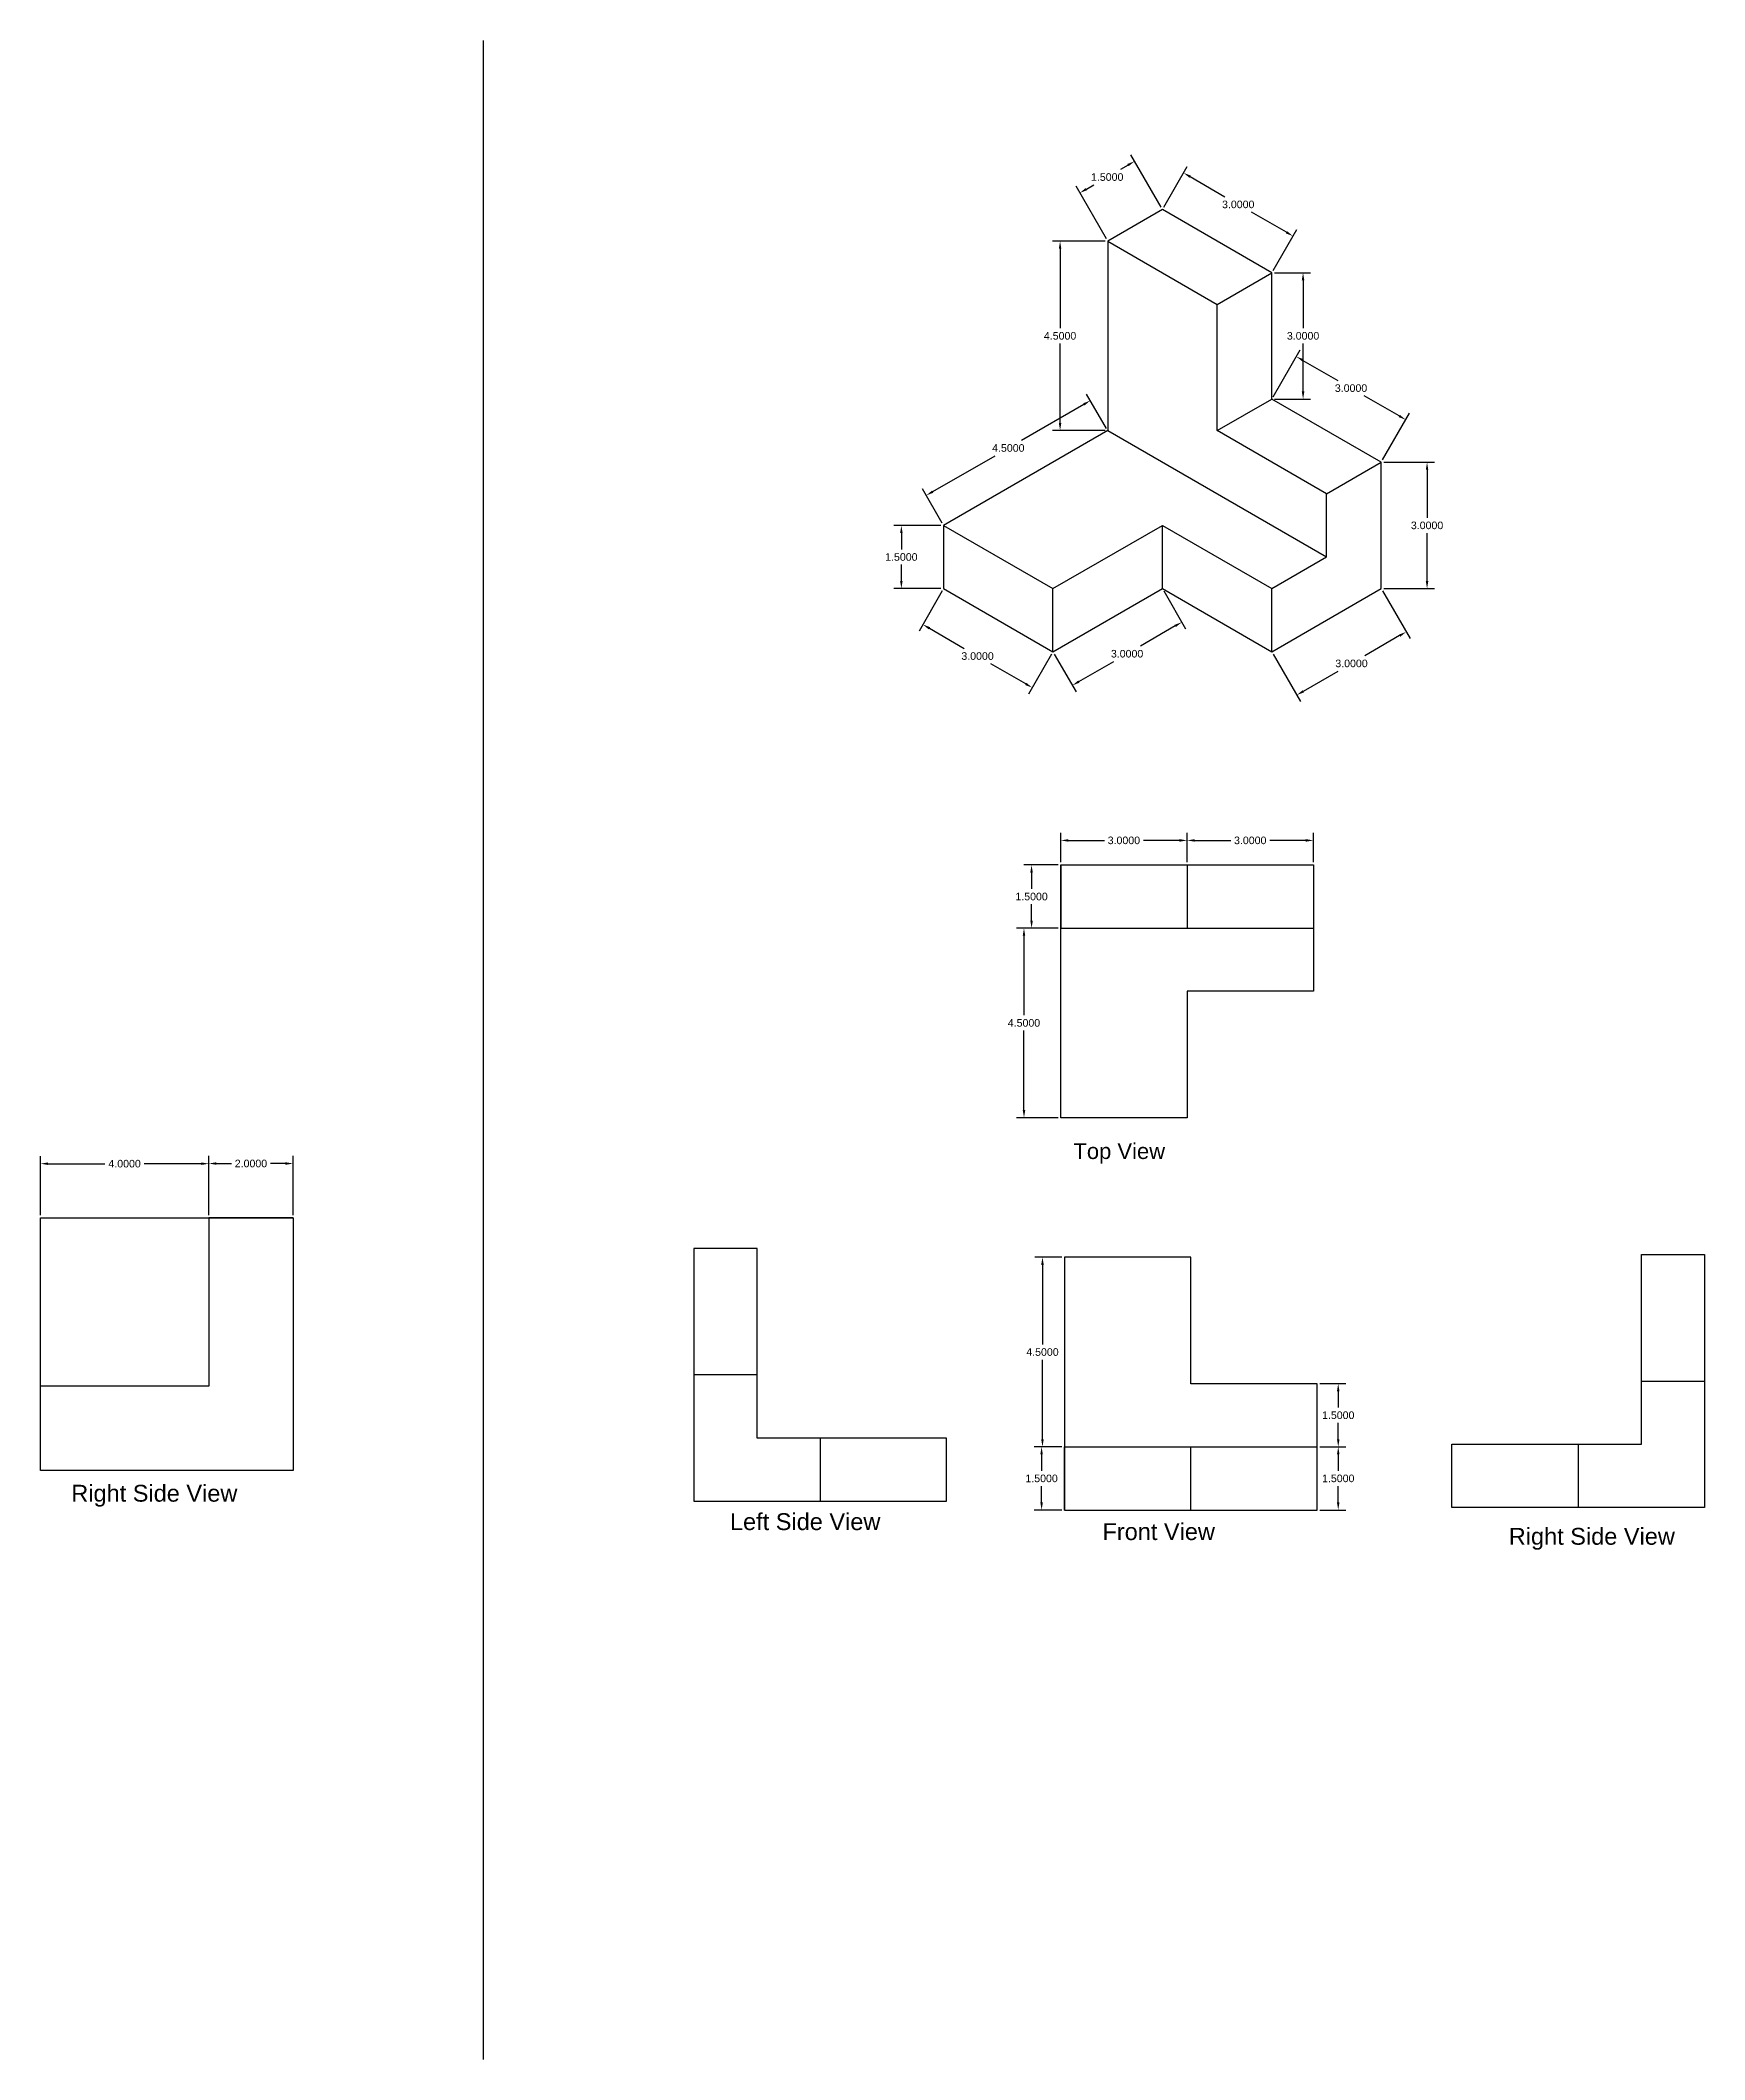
# Model space of a CAD drawing. Header units: inches. Extents: x 6 to 168, y 1 to 50.
# Drawn here: x 87.65 to 127.17, y 1.87 to 49.81 of the extents above; entities that cross this region are included whole.
import ezdxf

# ---------------------------------------------------------------- set-up
doc = ezdxf.new("R2010")
doc.units = ezdxf.units.IN
doc.header["$MEASUREMENT"] = 0
doc.styles.get("Standard").update_dxf_attribs({"font": 'arial.ttf'})
doc.dimstyles.get("Standard").update_dxf_attribs({"dimtxt": 0.18, "dimasz": 0.18, "dimexe": 0.18, "dimexo": 0.0625, "dimgap": 0.09, "dimtad": 0, "dimtih": 1, "dimtoh": 1, "dimdec": 4, "dimzin": 0, "dimdsep": 46, "dimtxsty": 'Standard', "dimcen": 0.09, "dimadec": 0, "dimazin": 0, "dimtfac": 1, "dimtdec": 4, "dimtofl": 0, "dimtmove": 0, "dimatfit": 3, "dimfxl": 1, "dimtolj": 1, "dimtzin": 0, "dimarcsym": 0})

# ---------------------------------------------------------------- blocks, each defined once
blk = doc.blocks.new('*D27')
at = {"color": 0, "lineweight": -2, "transparency": 16777216}
for p, q in [((119.518, 36.738), (120.17, 35.61)), ((119.924, 35.675), (119.096, 35.197)), ((116.92, 35.238), (117.572, 34.11)), ((117.638, 34.355), (118.466, 34.833))]:
    blk.add_line(p, q, dxfattribs=at)
at = {"color": 0, "transparency": 16777216}
for points in [[(119.909, 35.701), (119.939, 35.649), (120.08, 35.765)], [(117.623, 34.381), (117.653, 34.329), (117.482, 34.265)]]:
    blk.add_solid(points, dxfattribs=at)
at = {"layer": 'Defpoints', "color": 0, "transparency": 16777216}
for p in [(119.487, 36.792), (116.889, 35.292), (117.482, 34.265)]:
    blk.add_point(p, dxfattribs=at)
at = {"color": 0, "transparency": 16777216, "insert": (118.781, 35.015), "char_height": 0.18, "attachment_point": 5}
blk.add_mtext('\\A1;3.0000', dxfattribs=at)
blk = doc.blocks.new('*D28')
at = {"color": 0, "lineweight": -2, "transparency": 16777216}
for p, q in [((119.549, 39.792), (120.755, 39.792)), ((120.575, 39.612), (120.575, 38.474)), ((120.575, 36.972), (120.575, 38.111)), ((119.549, 36.792), (120.755, 36.792))]:
    blk.add_line(p, q, dxfattribs=at)
at = {"color": 0, "transparency": 16777216}
for points in [[(120.545, 39.612), (120.605, 39.612), (120.575, 39.792)], [(120.545, 36.972), (120.605, 36.972), (120.575, 36.792)]]:
    blk.add_solid(points, dxfattribs=at)
at = {"layer": 'Defpoints', "color": 0, "transparency": 16777216}
for p in [(119.487, 39.792), (119.487, 36.792), (120.575, 36.792)]:
    blk.add_point(p, dxfattribs=at)
at = {"color": 0, "transparency": 16777216, "insert": (120.575, 38.292), "char_height": 0.18, "attachment_point": 5}
blk.add_mtext('\\A1;3.0000', dxfattribs=at)
blk = doc.blocks.new('*D29')
at = {"color": 0, "lineweight": -2, "transparency": 16777216}
for p, q in [((116.92, 41.347), (117.561, 42.457)), ((117.627, 42.211), (118.455, 41.733)), ((119.913, 40.891), (119.085, 41.369)), ((119.518, 39.847), (120.159, 40.957))]:
    blk.add_line(p, q, dxfattribs=at)
at = {"color": 0, "transparency": 16777216}
for points in [[(117.642, 42.237), (117.612, 42.185), (117.471, 42.301)], [(119.928, 40.917), (119.898, 40.865), (120.069, 40.801)]]:
    blk.add_solid(points, dxfattribs=at)
at = {"layer": 'Defpoints', "color": 0, "transparency": 16777216}
for p in [(117.471, 42.301), (116.889, 41.292), (119.487, 39.792)]:
    blk.add_point(p, dxfattribs=at)
at = {"color": 0, "transparency": 16777216, "insert": (118.77, 41.551), "char_height": 0.18, "attachment_point": 5}
blk.add_mtext('\\A1;3.0000', dxfattribs=at)
blk = doc.blocks.new('*D30')
at = {"color": 0, "lineweight": -2, "transparency": 16777216}
for p, q in [((114.322, 45.847), (114.882, 46.817)), ((114.948, 46.572), (115.776, 46.094)), ((117.235, 45.252), (116.407, 45.73)), ((116.92, 44.347), (117.48, 45.317))]:
    blk.add_line(p, q, dxfattribs=at)
at = {"color": 0, "transparency": 16777216}
for points in [[(114.963, 46.598), (114.933, 46.546), (114.792, 46.662)], [(117.25, 45.278), (117.22, 45.226), (117.39, 45.162)]]:
    blk.add_solid(points, dxfattribs=at)
at = {"layer": 'Defpoints', "color": 0, "transparency": 16777216}
for p in [(114.792, 46.662), (114.291, 45.792), (116.889, 44.292)]:
    blk.add_point(p, dxfattribs=at)
at = {"color": 0, "transparency": 16777216, "insert": (116.091, 45.912), "char_height": 0.18, "attachment_point": 5}
blk.add_mtext('\\A1;3.0000', dxfattribs=at)
blk = doc.blocks.new('*D31')
at = {"color": 0, "lineweight": -2, "transparency": 16777216}
for p, q in [((116.951, 44.292), (117.811, 44.292)), ((117.631, 44.112), (117.631, 42.974)), ((117.631, 41.472), (117.631, 42.611)), ((116.951, 41.292), (117.811, 41.292))]:
    blk.add_line(p, q, dxfattribs=at)
at = {"color": 0, "transparency": 16777216}
for points in [[(117.601, 44.112), (117.661, 44.112), (117.631, 44.292)], [(117.601, 41.472), (117.661, 41.472), (117.631, 41.292)]]:
    blk.add_solid(points, dxfattribs=at)
at = {"layer": 'Defpoints', "color": 0, "transparency": 16777216}
for p in [(116.889, 44.292), (116.889, 41.292), (117.631, 41.292)]:
    blk.add_point(p, dxfattribs=at)
at = {"color": 0, "transparency": 16777216, "insert": (117.631, 42.792), "char_height": 0.18, "attachment_point": 5}
blk.add_mtext('\\A1;3.0000', dxfattribs=at)
blk = doc.blocks.new('*D32')
at = {"color": 0, "lineweight": -2, "transparency": 16777216}
for p, q in [((114.259, 45.847), (113.54, 47.093)), ((113.474, 46.847), (113.295, 46.744)), ((112.96, 45.097), (112.241, 46.343)), ((112.487, 46.277), (112.665, 46.38))]:
    blk.add_line(p, q, dxfattribs=at)
at = {"color": 0, "transparency": 16777216}
for points in [[(113.459, 46.873), (113.489, 46.821), (113.63, 46.937)], [(112.472, 46.303), (112.502, 46.251), (112.331, 46.187)]]:
    blk.add_solid(points, dxfattribs=at)
at = {"layer": 'Defpoints', "color": 0, "transparency": 16777216}
for p in [(113.63, 46.937), (114.291, 45.792), (112.992, 45.042)]:
    blk.add_point(p, dxfattribs=at)
at = {"color": 0, "transparency": 16777216, "insert": (112.98, 46.562), "char_height": 0.18, "attachment_point": 5}
blk.add_mtext('\\A1;1.5000', dxfattribs=at)
blk = doc.blocks.new('*D33')
at = {"color": 0, "lineweight": -2, "transparency": 16777216}
for p, q in [((112.929, 45.042), (111.681, 45.042)), ((111.861, 44.862), (111.861, 42.974)), ((111.861, 40.722), (111.861, 42.611)), ((112.929, 40.542), (111.681, 40.542))]:
    blk.add_line(p, q, dxfattribs=at)
at = {"color": 0, "transparency": 16777216}
for points in [[(111.831, 44.862), (111.891, 44.862), (111.861, 45.042)], [(111.831, 40.722), (111.891, 40.722), (111.861, 40.542)]]:
    blk.add_solid(points, dxfattribs=at)
at = {"layer": 'Defpoints', "color": 0, "transparency": 16777216}
for p in [(111.861, 45.042), (112.992, 45.042), (112.992, 40.542)]:
    blk.add_point(p, dxfattribs=at)
at = {"color": 0, "transparency": 16777216, "insert": (111.861, 42.792), "char_height": 0.18, "attachment_point": 5}
blk.add_mtext('\\A1;4.5000', dxfattribs=at)
blk = doc.blocks.new('*D34')
at = {"color": 0, "lineweight": -2, "transparency": 16777216}
for p, q in [((112.96, 40.597), (112.49, 41.41)), ((112.425, 41.165), (110.947, 40.311)), ((108.839, 39.095), (110.317, 39.948)), ((109.063, 38.347), (108.593, 39.16))]:
    blk.add_line(p, q, dxfattribs=at)
at = {"color": 0, "transparency": 16777216}
for points in [[(112.41, 41.191), (112.44, 41.139), (112.58, 41.255)], [(108.824, 39.121), (108.854, 39.069), (108.683, 39.005)]]:
    blk.add_solid(points, dxfattribs=at)
at = {"layer": 'Defpoints', "color": 0, "transparency": 16777216}
for p in [(112.58, 41.255), (112.992, 40.542), (109.094, 38.292)]:
    blk.add_point(p, dxfattribs=at)
at = {"color": 0, "transparency": 16777216, "insert": (110.632, 40.13), "char_height": 0.18, "attachment_point": 5}
blk.add_mtext('\\A1;4.5000', dxfattribs=at)
blk = doc.blocks.new('*D35')
at = {"color": 0, "lineweight": -2, "transparency": 16777216}
for p, q in [((109.032, 38.292), (107.912, 38.292)), ((108.092, 38.112), (108.092, 37.724)), ((108.092, 36.972), (108.092, 37.361)), ((109.032, 36.792), (107.912, 36.792))]:
    blk.add_line(p, q, dxfattribs=at)
at = {"color": 0, "transparency": 16777216}
for points in [[(108.062, 38.112), (108.122, 38.112), (108.092, 38.292)], [(108.062, 36.972), (108.122, 36.972), (108.092, 36.792)]]:
    blk.add_solid(points, dxfattribs=at)
at = {"layer": 'Defpoints', "color": 0, "transparency": 16777216}
for p in [(108.092, 38.292), (109.094, 38.292), (109.094, 36.792)]:
    blk.add_point(p, dxfattribs=at)
at = {"color": 0, "transparency": 16777216, "insert": (108.092, 37.542), "char_height": 0.18, "attachment_point": 5}
blk.add_mtext('\\A1;1.5000', dxfattribs=at)
blk = doc.blocks.new('*D36')
at = {"color": 0, "lineweight": -2, "transparency": 16777216}
for p, q in [((109.063, 36.738), (108.512, 35.784)), ((108.758, 35.85), (109.586, 35.372)), ((111.045, 34.53), (110.217, 35.008)), ((111.661, 35.238), (111.11, 34.284))]:
    blk.add_line(p, q, dxfattribs=at)
at = {"color": 0, "transparency": 16777216}
for points in [[(108.773, 35.876), (108.743, 35.824), (108.602, 35.94)], [(111.06, 34.556), (111.03, 34.504), (111.2, 34.44)]]:
    blk.add_solid(points, dxfattribs=at)
at = {"layer": 'Defpoints', "color": 0, "transparency": 16777216}
for p in [(109.094, 36.792), (111.693, 35.292), (111.2, 34.44)]:
    blk.add_point(p, dxfattribs=at)
at = {"color": 0, "transparency": 16777216, "insert": (109.901, 35.19), "char_height": 0.18, "attachment_point": 5}
blk.add_mtext('\\A1;3.0000', dxfattribs=at)
blk = doc.blocks.new('*D5')
at = {"color": 0, "lineweight": -2, "transparency": 16777216}
for p, q in [((114.322, 36.738), (114.841, 35.839)), ((114.595, 35.905), (113.767, 35.427)), ((111.724, 35.238), (112.243, 34.339)), ((112.309, 34.585), (113.137, 35.063))]:
    blk.add_line(p, q, dxfattribs=at)
at = {"color": 0, "transparency": 16777216}
for points in [[(114.58, 35.931), (114.61, 35.879), (114.751, 35.995)], [(112.294, 34.611), (112.324, 34.559), (112.153, 34.495)]]:
    blk.add_solid(points, dxfattribs=at)
at = {"layer": 'Defpoints', "color": 0, "transparency": 16777216}
for p in [(114.291, 36.792), (114.751, 35.995), (111.693, 35.292)]:
    blk.add_point(p, dxfattribs=at)
at = {"color": 0, "transparency": 16777216, "insert": (113.452, 35.245), "char_height": 0.18, "attachment_point": 5}
blk.add_mtext('\\A1;3.0000', dxfattribs=at)
blk = doc.blocks.new('*D55')
at = {"color": 0, "lineweight": -2, "transparency": 16777216}
for p, q in [((91.648, 21.917), (91.648, 23.323)), ((91.828, 23.143), (92.183, 23.143)), ((93.468, 23.143), (93.113, 23.143)), ((93.648, 21.917), (93.648, 23.323))]:
    blk.add_line(p, q, dxfattribs=at)
at = {"color": 0, "transparency": 16777216}
for points in [[(91.828, 23.173), (91.828, 23.113), (91.648, 23.143)], [(93.468, 23.173), (93.468, 23.113), (93.648, 23.143)]]:
    blk.add_solid(points, dxfattribs=at)
at = {"layer": 'Defpoints', "color": 0, "transparency": 16777216}
for p in [(91.648, 23.143), (91.648, 21.854), (93.648, 21.854)]:
    blk.add_point(p, dxfattribs=at)
at = {"color": 0, "transparency": 16777216, "insert": (92.648, 23.143), "char_height": 0.18, "attachment_point": 5}
blk.add_mtext('\\A1;2.0000', dxfattribs=at)
blk = doc.blocks.new('*D56')
at = {"color": 0, "lineweight": -2, "transparency": 16777216}
for p, q in [((87.648, 21.917), (87.648, 23.319)), ((87.828, 23.139), (89.181, 23.139)), ((91.468, 23.139), (90.115, 23.139)), ((91.648, 21.917), (91.648, 23.319))]:
    blk.add_line(p, q, dxfattribs=at)
at = {"color": 0, "transparency": 16777216}
for points in [[(87.828, 23.169), (87.828, 23.109), (87.648, 23.139)], [(91.468, 23.169), (91.468, 23.109), (91.648, 23.139)]]:
    blk.add_solid(points, dxfattribs=at)
at = {"layer": 'Defpoints', "color": 0, "transparency": 16777216}
for p in [(91.648, 23.139), (87.648, 21.854), (91.648, 21.854)]:
    blk.add_point(p, dxfattribs=at)
at = {"color": 0, "transparency": 16777216, "insert": (89.648, 23.139), "char_height": 0.18, "attachment_point": 5}
blk.add_mtext('\\A1;4.0000', dxfattribs=at)
blk = doc.blocks.new('*D58')
at = {"color": 0, "lineweight": -2, "transparency": 16777216}
for p, q in [((111.876, 30.294), (111.876, 30.994)), ((112.056, 30.814), (112.913, 30.814)), ((114.696, 30.814), (113.839, 30.814)), ((114.876, 30.294), (114.876, 30.994))]:
    blk.add_line(p, q, dxfattribs=at)
at = {"color": 0, "transparency": 16777216}
for points in [[(112.056, 30.844), (112.056, 30.784), (111.876, 30.814)], [(114.696, 30.844), (114.696, 30.784), (114.876, 30.814)]]:
    blk.add_solid(points, dxfattribs=at)
at = {"layer": 'Defpoints', "color": 0, "transparency": 16777216}
for p in [(114.876, 30.814), (111.876, 30.231), (114.876, 30.231)]:
    blk.add_point(p, dxfattribs=at)
at = {"color": 0, "transparency": 16777216, "insert": (113.376, 30.814), "char_height": 0.18, "attachment_point": 5}
blk.add_mtext('\\A1;3.0000', dxfattribs=at)
blk = doc.blocks.new('*D59')
at = {"color": 0, "lineweight": -2, "transparency": 16777216}
for p, q in [((114.876, 30.294), (114.876, 30.994)), ((115.056, 30.814), (115.913, 30.814)), ((117.696, 30.814), (116.839, 30.814)), ((117.876, 30.294), (117.876, 30.994))]:
    blk.add_line(p, q, dxfattribs=at)
at = {"color": 0, "transparency": 16777216}
for points in [[(115.056, 30.844), (115.056, 30.784), (114.876, 30.814)], [(117.696, 30.844), (117.696, 30.784), (117.876, 30.814)]]:
    blk.add_solid(points, dxfattribs=at)
at = {"layer": 'Defpoints', "color": 0, "transparency": 16777216}
for p in [(117.876, 30.814), (114.876, 30.231), (117.876, 30.231)]:
    blk.add_point(p, dxfattribs=at)
at = {"color": 0, "transparency": 16777216, "insert": (116.376, 30.814), "char_height": 0.18, "attachment_point": 5}
blk.add_mtext('\\A1;3.0000', dxfattribs=at)
blk = doc.blocks.new('*D60')
at = {"color": 0, "lineweight": -2, "transparency": 16777216}
for p, q in [((111.813, 30.231), (111.004, 30.231)), ((111.184, 30.051), (111.184, 29.663)), ((111.184, 28.911), (111.184, 29.299)), ((111.813, 28.731), (111.004, 28.731))]:
    blk.add_line(p, q, dxfattribs=at)
at = {"color": 0, "transparency": 16777216}
for points in [[(111.154, 30.051), (111.214, 30.051), (111.184, 30.231)], [(111.154, 28.911), (111.214, 28.911), (111.184, 28.731)]]:
    blk.add_solid(points, dxfattribs=at)
at = {"layer": 'Defpoints', "color": 0, "transparency": 16777216}
for p in [(111.876, 30.231), (111.184, 28.731), (111.876, 28.731)]:
    blk.add_point(p, dxfattribs=at)
at = {"color": 0, "transparency": 16777216, "insert": (111.184, 29.481), "char_height": 0.18, "attachment_point": 5}
blk.add_mtext('\\A1;1.5000', dxfattribs=at)
blk = doc.blocks.new('*D61')
at = {"color": 0, "lineweight": -2, "transparency": 16777216}
for p, q in [((111.813, 28.731), (110.824, 28.731)), ((111.004, 28.551), (111.004, 26.663)), ((111.004, 24.411), (111.004, 26.299)), ((111.813, 24.231), (110.824, 24.231))]:
    blk.add_line(p, q, dxfattribs=at)
at = {"color": 0, "transparency": 16777216}
for points in [[(110.974, 28.551), (111.034, 28.551), (111.004, 28.731)], [(110.974, 24.411), (111.034, 24.411), (111.004, 24.231)]]:
    blk.add_solid(points, dxfattribs=at)
at = {"layer": 'Defpoints', "color": 0, "transparency": 16777216}
for p in [(111.004, 28.731), (111.876, 28.731), (111.876, 24.231)]:
    blk.add_point(p, dxfattribs=at)
at = {"color": 0, "transparency": 16777216, "insert": (111.004, 26.481), "char_height": 0.18, "attachment_point": 5}
blk.add_mtext('\\A1;4.5000', dxfattribs=at)
blk = doc.blocks.new('*D62')
at = {"color": 0, "lineweight": -2, "transparency": 16777216}
for p, q in [((118.026, 16.417), (118.646, 16.417)), ((118.466, 16.237), (118.466, 15.849)), ((118.466, 15.097), (118.466, 15.485)), ((118.026, 14.917), (118.646, 14.917))]:
    blk.add_line(p, q, dxfattribs=at)
at = {"color": 0, "transparency": 16777216}
for points in [[(118.436, 16.237), (118.496, 16.237), (118.466, 16.417)], [(118.436, 15.097), (118.496, 15.097), (118.466, 14.917)]]:
    blk.add_solid(points, dxfattribs=at)
at = {"layer": 'Defpoints', "color": 0, "transparency": 16777216}
for p in [(117.964, 16.417), (117.964, 14.917), (118.466, 14.917)]:
    blk.add_point(p, dxfattribs=at)
at = {"color": 0, "transparency": 16777216, "insert": (118.466, 15.667), "char_height": 0.18, "attachment_point": 5}
blk.add_mtext('\\A1;1.5000', dxfattribs=at)
blk = doc.blocks.new('*D63')
at = {"color": 0, "lineweight": -2, "transparency": 16777216}
for p, q in [((118.026, 17.917), (118.646, 17.917)), ((118.466, 17.737), (118.466, 17.349)), ((118.466, 16.597), (118.466, 16.985)), ((118.026, 16.417), (118.646, 16.417))]:
    blk.add_line(p, q, dxfattribs=at)
at = {"color": 0, "transparency": 16777216}
for points in [[(118.436, 17.737), (118.496, 17.737), (118.466, 17.917)], [(118.436, 16.597), (118.496, 16.597), (118.466, 16.417)]]:
    blk.add_solid(points, dxfattribs=at)
at = {"layer": 'Defpoints', "color": 0, "transparency": 16777216}
for p in [(117.964, 17.917), (118.466, 17.917), (117.964, 16.417)]:
    blk.add_point(p, dxfattribs=at)
at = {"color": 0, "transparency": 16777216, "insert": (118.466, 17.167), "char_height": 0.18, "attachment_point": 5}
blk.add_mtext('\\A1;1.5000', dxfattribs=at)
blk = doc.blocks.new('*D65')
at = {"color": 0, "lineweight": -2, "transparency": 16777216}
for p, q in [((111.901, 20.917), (111.263, 20.917)), ((111.443, 20.737), (111.443, 18.849)), ((111.443, 16.597), (111.443, 18.485)), ((111.901, 16.417), (111.263, 16.417))]:
    blk.add_line(p, q, dxfattribs=at)
at = {"color": 0, "transparency": 16777216}
for points in [[(111.413, 20.737), (111.473, 20.737), (111.443, 20.917)], [(111.413, 16.597), (111.473, 16.597), (111.443, 16.417)]]:
    blk.add_solid(points, dxfattribs=at)
at = {"layer": 'Defpoints', "color": 0, "transparency": 16777216}
for p in [(111.443, 20.917), (111.964, 20.917), (111.964, 16.417)]:
    blk.add_point(p, dxfattribs=at)
at = {"color": 0, "transparency": 16777216, "insert": (111.443, 18.667), "char_height": 0.18, "attachment_point": 5}
blk.add_mtext('\\A1;4.5000', dxfattribs=at)
blk = doc.blocks.new('*D66')
at = {"color": 0, "lineweight": -2, "transparency": 16777216}
for p, q in [((111.901, 16.417), (111.242, 16.417)), ((111.422, 16.237), (111.422, 15.849)), ((111.422, 15.097), (111.422, 15.485)), ((111.901, 14.917), (111.242, 14.917))]:
    blk.add_line(p, q, dxfattribs=at)
at = {"color": 0, "transparency": 16777216}
for points in [[(111.392, 16.237), (111.452, 16.237), (111.422, 16.417)], [(111.392, 15.097), (111.452, 15.097), (111.422, 14.917)]]:
    blk.add_solid(points, dxfattribs=at)
at = {"layer": 'Defpoints', "color": 0, "transparency": 16777216}
for p in [(111.964, 16.417), (111.422, 14.917), (111.964, 14.917)]:
    blk.add_point(p, dxfattribs=at)
at = {"color": 0, "transparency": 16777216, "insert": (111.422, 15.667), "char_height": 0.18, "attachment_point": 5}
blk.add_mtext('\\A1;1.5000', dxfattribs=at)

msp = doc.modelspace()

# ---------------------------------------------------------------- linework, layer by layer
for p, q in [((98.16157, 49.80718), (98.16157, 1.86937)), ((114.29063, 45.79249), (112.9916, 45.04249)), ((116.88871, 44.29249), (114.29063, 45.79249)), ((112.9916, 45.04249), (112.9916, 40.54249)), ((112.9916, 45.04249), (115.58967, 43.53585)), ((115.58967, 43.53585), (116.88871, 44.29249)), ((116.88871, 41.29249), (116.88871, 44.29249)), ((115.58967, 40.54249), (115.58967, 43.53585)), ((115.58967, 40.54249), (116.88871, 41.29249)), ((119.48679, 39.79249), (116.88871, 41.29249)), ((112.9916, 40.54249), (109.09448, 38.29249)), ((112.9916, 40.54249), (118.18775, 37.54249)), ((118.18775, 39.04249), (115.58967, 40.54249)), ((118.18775, 39.04249), (119.48679, 39.79249)), ((119.48679, 36.79249), (119.48679, 39.79249)), ((118.18775, 37.54249), (118.18775, 39.04249)), ((109.09448, 38.29249), (109.09448, 36.79249)), ((109.09448, 38.29249), (111.69256, 36.79249)), ((111.69256, 36.79249), (114.29063, 38.29249)), ((114.29063, 36.79249), (114.29063, 38.29249)), ((114.29063, 38.29249), (116.88871, 36.79249)), ((116.88871, 36.79249), (118.18775, 37.54249)), ((109.09448, 36.79249), (111.69256, 35.29249)), ((111.69256, 35.29249), (114.29063, 36.79249)), ((111.69256, 35.29249), (111.69256, 36.79249)), ((114.29063, 36.79249), (116.88871, 35.29249)), ((116.88871, 35.29249), (119.48679, 36.79249)), ((116.88871, 35.29249), (116.88871, 36.79249)), ((111.87598, 30.23131), (114.87598, 30.23131)), ((111.87598, 24.23131), (111.87598, 30.23131)), ((111.87598, 30.23131), (111.87598, 28.73131)), ((114.87598, 30.23131), (117.87598, 30.23131)), ((114.87598, 30.23131), (114.87598, 28.73131)), ((117.87598, 30.23131), (117.87598, 27.23131)), ((111.87598, 28.73131), (114.87598, 28.73131)), ((114.87598, 28.73131), (117.87598, 28.73131)), ((117.87598, 27.23131), (114.87598, 27.23131)), ((114.87598, 27.23131), (114.87598, 24.23131)), ((114.87598, 24.23131), (111.87598, 24.23131)), ((87.64788, 15.85433), (87.64788, 21.85433)), ((87.64788, 21.85433), (93.64788, 21.85433)), ((93.64788, 21.85433), (91.64788, 21.85433)), ((91.64788, 21.85433), (91.64788, 17.85433)), ((93.64788, 21.85433), (93.64788, 15.85433)), ((93.64788, 21.85433), (93.64788, 19.85433)), ((104.66444, 21.12473), (103.16444, 21.12473)), ((103.16444, 21.12473), (103.16444, 15.12473)), ((104.66444, 18.12473), (104.66444, 21.12473)), ((114.96373, 20.91676), (111.96373, 20.91676)), ((111.96373, 20.91676), (111.96373, 14.91676)), ((114.96373, 17.91676), (114.96373, 20.91676)), ((125.66577, 17.97941), (125.66577, 20.97941)), ((125.66577, 20.97941), (127.16577, 20.97941)), ((127.16577, 20.97941), (127.16577, 14.97941)), ((91.64788, 17.85433), (87.64788, 17.85433)), ((104.66444, 18.12473), (103.16444, 18.12473)), ((104.66444, 16.62473), (104.66444, 18.12473)), ((117.96373, 17.91676), (114.96373, 17.91676)), ((117.96373, 14.91676), (117.96373, 17.91676)), ((125.66577, 16.47941), (125.66577, 17.97941)), ((125.66577, 17.97941), (127.16577, 17.97941)), ((106.16444, 16.62473), (104.66444, 16.62473)), ((109.16444, 16.62473), (106.16444, 16.62473)), ((106.16444, 16.62473), (106.16444, 15.12473)), ((109.16444, 15.12473), (109.16444, 16.62473)), ((111.96373, 14.91676), (111.96373, 16.41676)), ((111.96373, 16.41676), (114.96373, 16.41676)), ((114.96373, 16.41676), (117.96373, 16.41676)), ((114.96373, 14.91676), (114.96373, 16.41676)), ((121.16577, 14.97941), (121.16577, 16.47941)), ((121.16577, 16.47941), (124.16577, 16.47941)), ((124.16577, 16.47941), (125.66577, 16.47941)), ((124.16577, 16.47941), (124.16577, 14.97941)), ((93.64788, 15.85433), (87.64788, 15.85433)), ((91.64788, 15.85433), (89.64788, 15.85433)), ((103.16444, 15.12473), (106.16444, 15.12473)), ((106.16444, 15.12473), (109.16444, 15.12473)), ((111.96373, 14.91676), (114.96373, 14.91676)), ((114.96373, 14.91676), (117.96373, 14.91676)), ((124.16577, 14.97941), (121.16577, 14.97941)), ((127.16577, 14.97941), (124.16577, 14.97941))]:
    msp.add_line(p, q)

# ---------------------------------------------------------------- texts
at = {"attachment_point": 1}
for s, width, gutter_width, insert, char_height in [('\\pt4.85909;Top View', 4.9503156, 0.74755, (112.17772, 23.62422), 0.3737761), ('\\pt4.8;Right Side View', 5.3168655, 1, (88.38185, 15.51543), 0.4), ('\\pt4.8;Left Side View', 5.3168655, 1, (104.02264, 14.84083), 0.4), ('\\pt4.8;Front View', 5.3168655, 1, (112.86689, 14.60428), 0.4), ('\\pt4.8;Right Side View', 5.3168655, 1, (122.51516, 14.49269), 0.4)]:
    msp.add_mtext_dynamic_manual_height_columns(s, width=width, gutter_width=gutter_width, heights=[0], dxfattribs=dict(at, insert=insert, char_height=char_height))

# ---------------------------------------------------------------- dimensions: what is measured, and where the dimension line sits
for p1, p2, distance, picture, middle in [((112.9916, 45.04249), (114.29063, 45.79249), 1.3218, '*D32', (112.98022, 46.5622)), ((116.88871, 44.29249), (114.29063, 45.79249), -1.00355, '*D30', (116.09145, 45.9116)), ((116.88871, 44.29249), (116.88871, 41.29249), 0.74254, '*D31', (117.63125, 42.79249)), ((119.48679, 39.79249), (116.88871, 41.29249), -1.16485, '*D29', (118.77018, 41.55129)), ((109.09448, 38.29249), (112.9916, 40.54249), 0.82223, '*D34', (110.63192, 40.12957)), ((119.48679, 39.79249), (119.48679, 36.79249), 1.08864, '*D28', (120.57543, 38.29249)), ((109.09448, 36.79249), (109.09448, 38.29249), 1.00239, '*D35', (108.0921, 37.54249)), ((109.09448, 36.79249), (111.69256, 35.29249), -0.98422, '*D36', (109.90141, 35.19014)), ((111.69256, 35.29249), (114.29063, 36.79249), -0.92051, '*D5', (113.45185, 35.24531)), ((119.48679, 36.79249), (116.88871, 35.29249), 1.18594, '*D27', (118.78072, 35.01544))]:
    dim = msp.add_aligned_dim(p1=p1, p2=p2, distance=distance, dimstyle='Standard')
    dim.commit()
    dim.dimension.update_dxf_attribs({"geometry": picture, "text_midpoint": middle})
for base, p1, p2, picture, middle in [((111.86065, 45.04249), (112.9916, 40.54249), (112.9916, 45.04249), '*D33', (111.86065, 42.79249)), ((111.18365, 28.73131), (111.87598, 30.23131), (111.87598, 28.73131), '*D60', (111.18365, 29.48131)), ((111.00365, 28.73131), (111.87598, 24.23131), (111.87598, 28.73131), '*D61', (111.00365, 26.48131)), ((111.44288, 20.91676), (111.96373, 16.41676), (111.96373, 20.91676), '*D65', (111.44288, 18.66676)), ((118.4657, 17.91676), (117.96373, 16.41676), (117.96373, 17.91676), '*D63', (118.4657, 17.16676)), ((111.42226, 14.91676), (111.96373, 16.41676), (111.96373, 14.91676), '*D66', (111.42226, 15.66676)), ((118.4657, 14.91676), (117.96373, 16.41676), (117.96373, 14.91676), '*D62', (118.4657, 15.66676))]:
    dim = msp.add_linear_dim(base=base, p1=p1, p2=p2, angle=90, dimstyle='Standard')
    dim.commit()
    dim.dimension.update_dxf_attribs({"geometry": picture, "text_midpoint": middle})
for base, p1, p2, picture, middle in [((114.87598, 30.81422), (111.87598, 30.23131), (114.87598, 30.23131), '*D58', (113.37598, 30.81422)), ((117.87598, 30.81422), (114.87598, 30.23131), (117.87598, 30.23131), '*D59', (116.37598, 30.81422)), ((91.64788, 23.13869), (87.64788, 21.85433), (91.64788, 21.85433), '*D56', (89.64788, 23.13869)), ((91.64788, 23.14272), (93.64788, 21.85433), (91.64788, 21.85433), '*D55', (92.64788, 23.14272))]:
    dim = msp.add_linear_dim(base=base, p1=p1, p2=p2, dimstyle='Standard')
    dim.commit()
    dim.dimension.update_dxf_attribs({"geometry": picture, "text_midpoint": middle})

doc.saveas('drawing.dxf')
